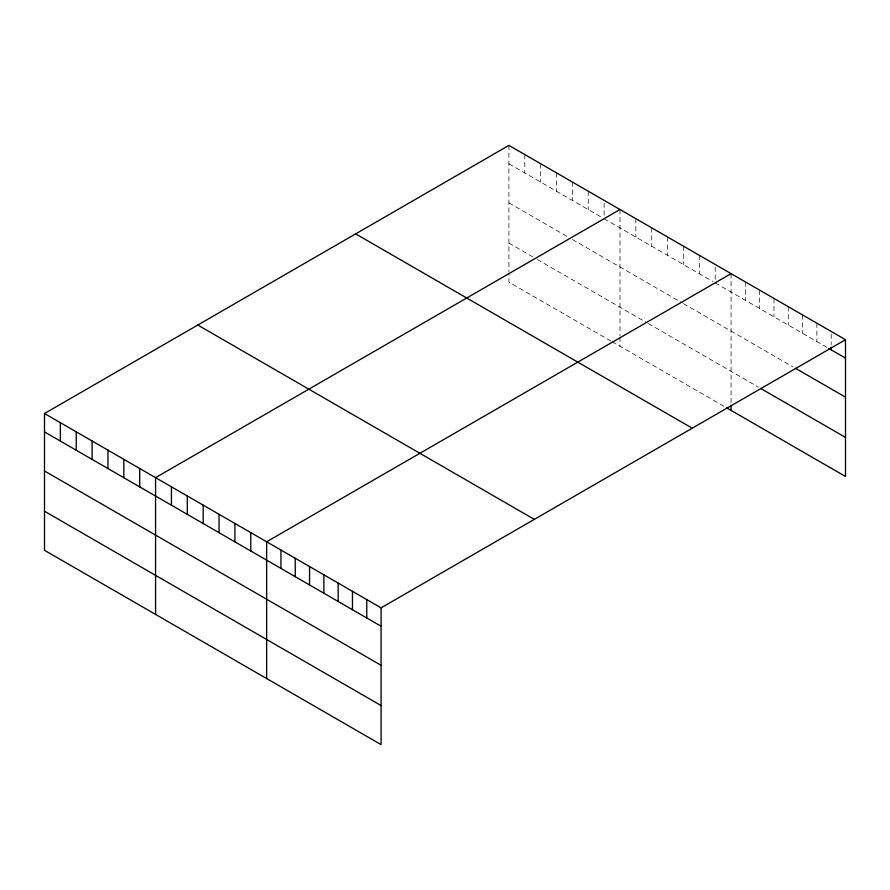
<?xml version="1.0" encoding="UTF-8"?>
<svg xmlns="http://www.w3.org/2000/svg" width="890" height="890" viewBox="0 0 890 890"><rect width="100%" height="100%" fill="white"/><g stroke="black" fill="none" stroke-linecap="round" stroke-linejoin="round"><path stroke-width="0.67" stroke-dasharray="4.45 3.34" d="M508.924 163.782L601.863 217.438M604.121 218.751L712.935 281.574M715.193 282.875L827.622 347.79M508.924 202.842L567.853 236.874M572.392 239.488L682.33 302.967M683.464 303.612L793.046 366.891M508.924 243.092L532.721 256.832M537.26 259.446L647.197 322.925M648.332 323.571L758.48 387.172M610.929 341.048L508.924 282.152L508.924 273.041M612.053 341.693L725.394 407.13M831.193 334.084L831.193 344.597M816.886 323.204L816.886 341.593M802.591 314.938L802.591 333.327M788.284 306.683L788.284 325.072M773.977 298.428L773.977 316.818M759.671 290.162L759.671 308.552M745.364 281.908L745.364 300.297M731.068 273.653L731.068 402.591M715.193 267.111L715.193 280.25M699.329 255.33L699.329 273.719M683.464 246.163L683.464 264.553M667.589 237.007L667.589 255.397M651.725 227.84L651.725 246.23M635.861 218.684L635.861 237.074M619.996 209.517L619.996 335.864M619.996 337.165L619.996 346.277M604.121 202.987L604.121 216.125M588.257 191.205L588.257 209.595M572.392 182.038L572.392 200.428M556.528 172.883L556.528 191.272M540.653 163.715L540.653 182.105M524.788 154.56L524.788 172.949M508.924 145.393L508.924 271.739"/><path stroke-width="1.33" d="M44.5 413.527L381.076 607.848L381.076 744.607L44.5 550.287L44.5 413.527L508.924 145.393L845.5 339.713L845.5 476.473L726.529 407.787M619.996 209.517L155.572 477.652L155.572 614.412M731.068 273.653L266.644 541.776L266.644 678.536M381.076 607.848L845.5 339.713M828.812 348.468L845.5 358.114M795.438 368.26L845.5 397.174M760.861 388.552L845.5 437.413M355.666 233.881L692.242 428.201M197.758 325.039L534.334 519.371M44.5 431.917L381.076 626.237M44.5 470.977L381.076 665.297M44.5 511.227L381.076 705.548M831.193 347.222L831.193 349.848M731.068 405.195L731.068 410.401M366.769 599.593L366.769 617.983M352.473 591.327L352.473 609.717M338.167 583.072L338.167 601.462M323.86 574.818L323.86 593.207M309.553 566.552L309.553 584.941M295.246 558.297L295.246 576.687M280.951 550.042L280.951 568.432M250.78 532.62L250.78 551.01M234.904 523.453L234.904 541.843M219.04 514.298L219.04 532.687M203.176 505.131L203.176 523.531M187.301 495.975L187.301 514.364M171.436 486.819L171.436 505.209M139.708 468.496L139.708 486.886M123.832 459.329L123.832 477.719M107.968 450.173L107.968 468.563M92.104 441.006L92.104 459.396M76.24 431.85L76.24 450.24M60.364 422.683L60.364 441.073"/></g></svg>
